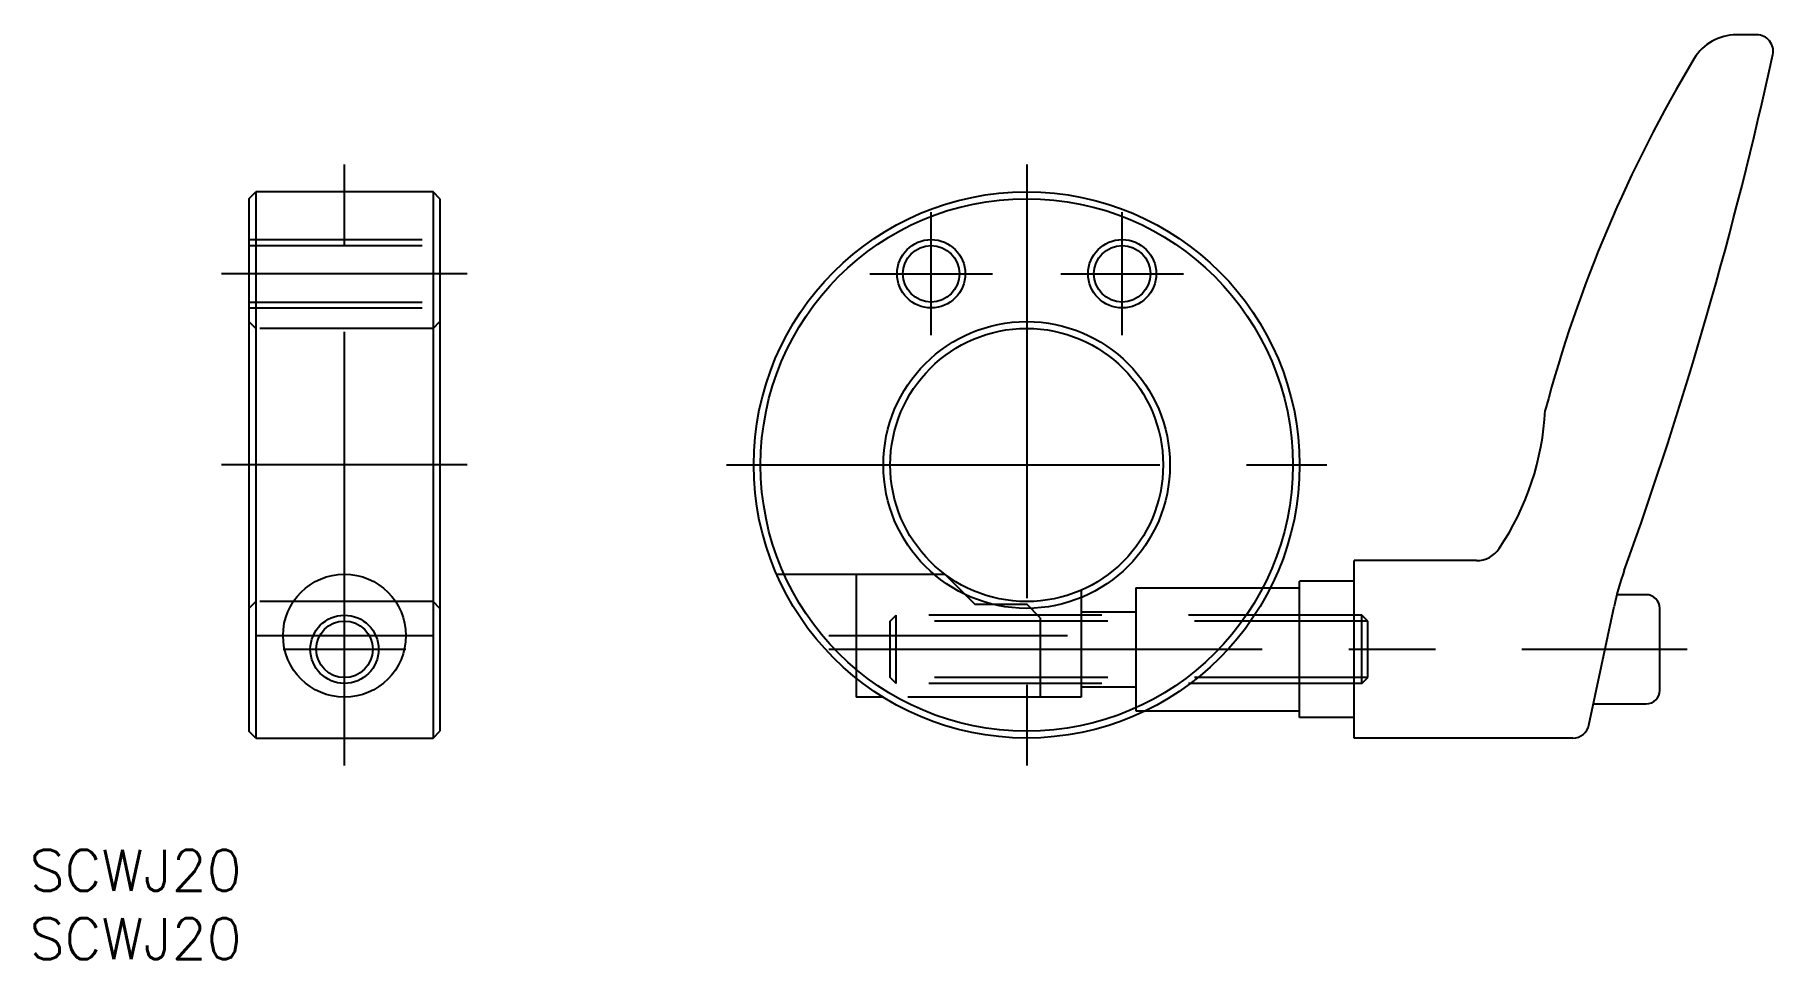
# Model space of a CAD drawing. Extents: x -73 to 55, y -36 to 31.
import ezdxf

# ---------------------------------------------------------------- set-up
doc = ezdxf.new("R2010")
doc.units = 0
doc.linetypes.add('CENTER', pattern=[50.8, 31.75, -6.35, 6.35, -6.35])
doc.linetypes.add('DASHED', pattern=[19.05, 12.7, -6.35])
doc.layers.get('0').update_dxf_attribs({"linetype": 'CONTINUOUS'})
doc.layers.add('CENTER', color=1, linetype='CENTER')
doc.styles.get("Standard").update_dxf_attribs({"font": 'txt.shx', "height": 3, "bigfont": 'bigfont.shx'})

msp = doc.modelspace()

# ---------------------------------------------------------------- linework, layer by layer
at = {"color": 7, "linetype": 'CONTINUOUS'}
for p, q in [((53.51, 31.5), (52.01, 31.5)), ((-57, 19.5), (-56.5, 20)), ((-57, 19.5), (-57, -19.5)), ((-43.5, 20), (-56.5, 20)), ((-56.5, 20), (-56.5, -20)), ((-43.5, 20), (-43.5, -20)), ((-43, 19.5), (-43.5, 20)), ((-43, 19.5), (-43, -19.5)), ((32.97, -7), (24, -7)), ((24, -20), (24, -7)), ((20, -18.5), (20, -8.5)), ((24, -8.5), (20, -8.5)), ((17.86, -9), (20, -9)), ((45.4, -9.5), (43.25, -9.5)), ((41.2, -19.05), (43.05, -10.36)), ((46.4, -16.5), (46.4, -10.5)), ((-12.5, -15.61), (-12.5, -17)), ((-10.54, -17), (-12.5, -17)), ((41.53, -17.5), (45.4, -17.5)), ((8.72, -18), (20, -18)), ((24, -18.5), (20, -18.5)), ((-56.5, -20), (-57, -19.5)), ((-56.5, -20), (-43.5, -20)), ((-43.5, -20), (-43, -19.5)), ((40.03, -20), (24, -20))]:
    msp.add_line(p, q, dxfattribs=at)
at = {"color": 3, "linetype": 'DASHED'}
for p, q in [((-57, 16.5), (-43, 16.5)), ((-57, 16.07), (-43, 16.07)), ((-57, 11.93), (-43, 11.93)), ((-57, 11.5), (-43, 11.5)), ((-57, 10.5), (-56.5, 10)), ((-43.5, 10), (-43, 10.5)), ((-43.5, 10), (-56.5, 10)), ((-18.33, -8), (-6, -8)), ((-12.5, -8), (-12.5, -15.61)), ((-6, -8), (-3.8, -10.2)), ((-57, -10.5), (-56.5, -10)), ((-43.5, -10), (-56.5, -10)), ((-43, -10.5), (-43.5, -10)), ((4, -9.17), (4, -17)), ((8, -9), (17.86, -9)), ((8, -9), (8, -18)), ((24.57, -11), (-12.5, -11)), ((25, -11.43), (-12.5, -11.43)), ((-10, -11.43), (-9.57, -11)), ((-10, -15.57), (-10, -11.43)), ((-9.57, -16), (-9.57, -11)), ((-3.8, -10.2), (0, -10.2)), ((1, -11.2), (0, -10.2)), ((1, -11.2), (1, -17)), ((4, -10.75), (8, -10.75)), ((24.57, -16), (24.57, -11)), ((25, -11.43), (24.57, -11)), ((25, -15.57), (25, -11.43)), ((25, -15.57), (-12.5, -15.57)), ((24.57, -16), (-12.5, -16)), ((-9.57, -16), (-10, -15.57)), ((4, -16.25), (8, -16.25)), ((24.57, -16), (25, -15.57)), ((4, -17), (-10.54, -17)), ((8, -18), (8.72, -18))]:
    msp.add_line(p, q, dxfattribs=at)
at = {"color": 7, "linetype": 'CONTINUOUS'}
for centre, radius in [((0, 0), 20), ((0, 0), 19.5), ((-7, 14), 2.07), ((7, 14), 2.07), ((0, 0), 10.5), ((0, 0), 10), ((-50, -12.5), 4.5), ((-50, -13.5), 2.07)]:
    msp.add_circle(centre, radius, dxfattribs=at)
at = {"color": 3, "linetype": 'CONTINUOUS'}
for centre in [(-7, 14), (7, 14), (-50, -13.5)]:
    msp.add_circle(centre, 2.5, dxfattribs=at)
at = {"color": 7, "linetype": 'CONTINUOUS'}
for centre, radius, start, end in [((52.01, 27.9), 3.6, 90, 148.9708), ((53.51, 30.3), 1.2, 347.6798, 90), ((134.62, -21.79), 100, 148.9708, 165.0534), ((-238.41, 94.06), 300, 340.1658, 347.6798), ((18.03, 5.04), 20, 326.1142, 357.0316), ((32.97, -5), 2, 270, 326.1142), ((62.61, -14.52), 20, 160.1658, 168), ((45.4, -10.5), 1, 0, 90), ((45.4, -16.5), 1, 270, 0), ((40.03, -18.8), 1.2, 270, 348)]:
    msp.add_arc(centre, radius, start, end, dxfattribs=at)
at = {"layer": 'CENTER', "color": 1, "linetype": 'CENTER'}
for p, q in [((-50, -22), (-50, 22)), ((0, 22), (0, -22)), ((-7, 9.5), (-7, 18.5)), ((7, 9.5), (7, 18.5)), ((-41, 14), (-59, 14)), ((-11.5, 14), (-2.5, 14)), ((2.5, 14), (11.5, 14)), ((-41, 0), (-59, 0)), ((-22, 0), (22, 0)), ((-56.5, -12.5), (-43.5, -12.5)), ((-14.5, -12.5), (3, -12.5)), ((-54.5, -13.5), (-45.5, -13.5)), ((-14.5, -13.5), (48.4, -13.5))]:
    msp.add_line(p, q, dxfattribs=at)

# ---------------------------------------------------------------- texts
at = {"color": 7, "linetype": 'CONTINUOUS'}
for p in [(-73.08, -31.19), (-73.08, -36.19)]:
    msp.add_text('SCWJ20', height=3, dxfattribs=at).set_placement(p)

doc.saveas('drawing.dxf')
